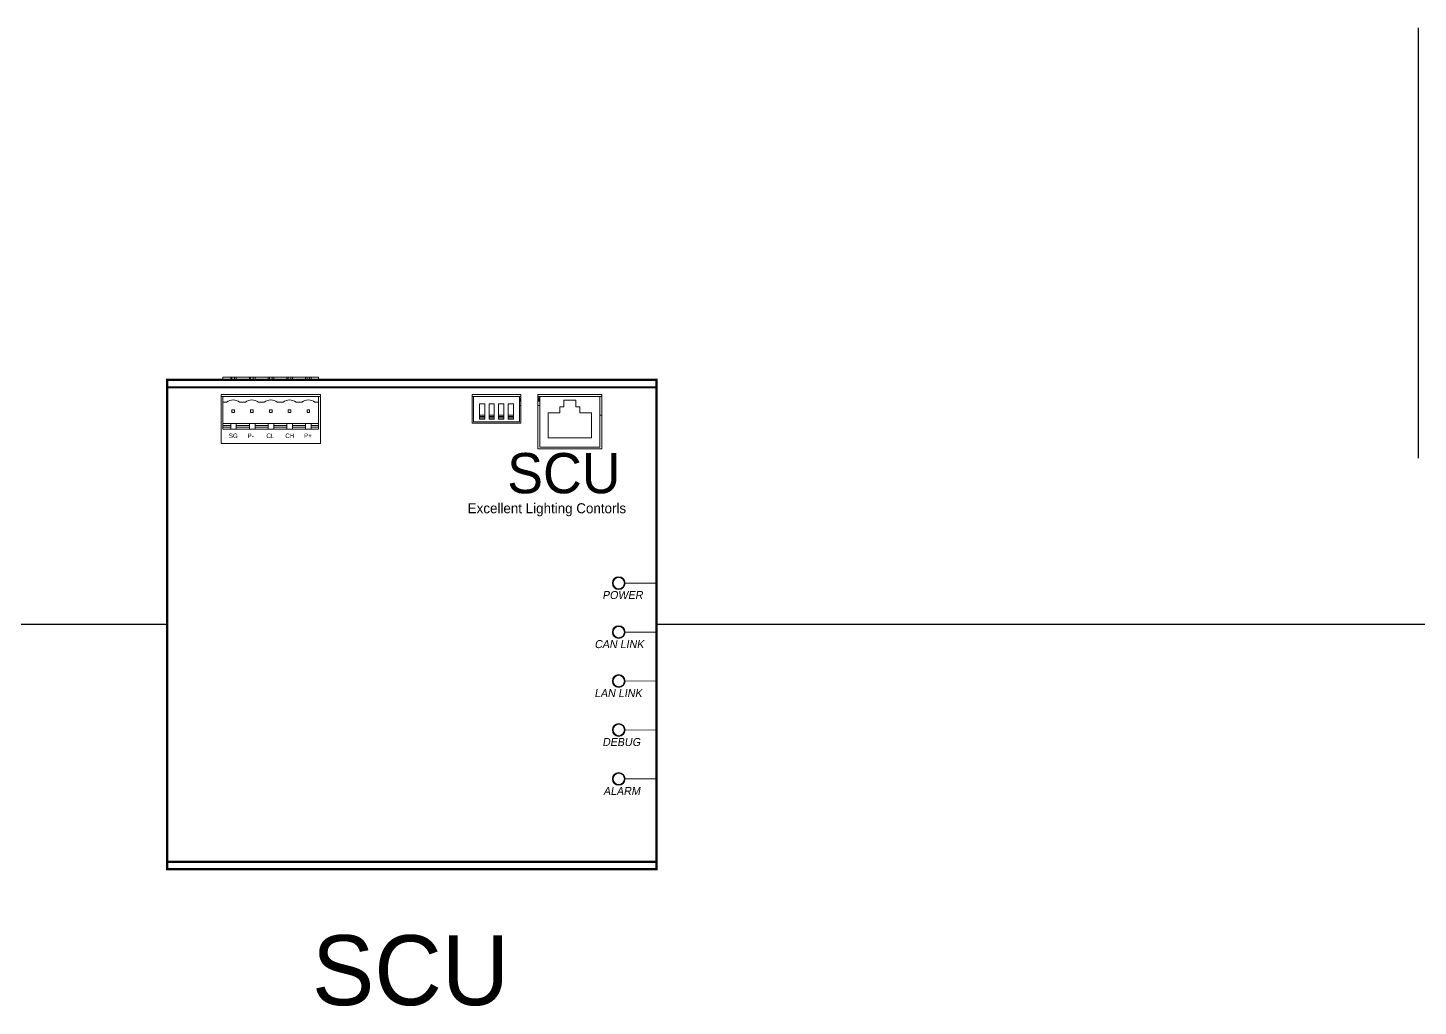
# Model space of a CAD drawing. Header units: millimetres. Extents: x 1282755 to 1285234, y -1758265 to -1757672.
# Drawn here: x 1284829.38 to 1284868.97, y -1758153.46 to -1758125.62 of the extents above; entities that cross this region are included whole.
import ezdxf
from ezdxf.enums import TextEntityAlignment as Align

# ---------------------------------------------------------------- set-up
doc = ezdxf.new("R2010")
doc.units = ezdxf.units.MM
doc.layers.add('D', color=2, linetype='Continuous')
doc.layers.add('MR', color=7, linetype='Continuous')
doc.styles.add('새굴림', font='NGULIM.TTF')
doc.styles.add('스타일1', font='')
doc.styles.add('스타일2', font='')
doc.styles.add('스타일3', font='NGULIM.TTF')
doc.styles.get('스타일1').set_extended_font_data('휴먼고딕')
doc.styles.get('스타일2').set_extended_font_data('SeoulNamsan B')

msp = doc.modelspace()

# ---------------------------------------------------------------- linework, layer by layer
at = {"color": 7, "linetype": 'Continuous', "lineweight": -3}
for p, q in [((1284833.351, -1758135.635), (1284847.279, -1758135.635)), ((1284833.351, -1758135.849), (1284833.351, -1758135.635)), ((1284847.279, -1758135.635), (1284847.279, -1758135.849)), ((1284847.279, -1758135.849), (1284833.351, -1758135.849)), ((1284833.351, -1758135.849), (1284833.351, -1758149.349)), ((1284847.279, -1758149.349), (1284847.279, -1758135.849)), ((1284833.351, -1758149.349), (1284847.279, -1758149.349)), ((1284833.351, -1758149.563), (1284833.351, -1758149.349)), ((1284847.279, -1758149.563), (1284833.351, -1758149.563)), ((1284847.279, -1758149.349), (1284847.279, -1758149.563))]:
    msp.add_line(p, q, dxfattribs=at)
at = {"color": 7, "linetype": 'Continuous', "lineweight": 15}
for p, q in [((1284834.937, -1758135.56), (1284835.158, -1758135.56)), ((1284834.937, -1758135.635), (1284834.937, -1758135.56)), ((1284835.158, -1758135.56), (1284835.158, -1758135.635)), ((1284835.188, -1758135.56), (1284835.158, -1758135.56)), ((1284835.188, -1758135.56), (1284835.188, -1758135.635)), ((1284835.188, -1758135.56), (1284835.263, -1758135.56)), ((1284835.263, -1758135.56), (1284835.263, -1758135.635)), ((1284835.318, -1758135.56), (1284835.263, -1758135.56)), ((1284835.318, -1758135.56), (1284835.69, -1758135.56)), ((1284835.318, -1758135.635), (1284835.318, -1758135.56)), ((1284835.69, -1758135.56), (1284835.69, -1758135.635)), ((1284835.724, -1758135.56), (1284835.69, -1758135.56)), ((1284835.724, -1758135.56), (1284835.799, -1758135.56)), ((1284835.724, -1758135.56), (1284835.724, -1758135.635)), ((1284835.799, -1758135.56), (1284835.799, -1758135.635)), ((1284835.851, -1758135.56), (1284835.799, -1758135.56)), ((1284835.851, -1758135.56), (1284836.223, -1758135.56)), ((1284835.851, -1758135.635), (1284835.851, -1758135.56)), ((1284836.223, -1758135.56), (1284836.223, -1758135.635)), ((1284836.26, -1758135.56), (1284836.223, -1758135.56)), ((1284836.26, -1758135.56), (1284836.26, -1758135.635)), ((1284836.26, -1758135.56), (1284836.335, -1758135.56)), ((1284836.335, -1758135.56), (1284836.335, -1758135.635)), ((1284836.384, -1758135.56), (1284836.335, -1758135.56)), ((1284836.384, -1758135.56), (1284836.756, -1758135.56)), ((1284836.384, -1758135.635), (1284836.384, -1758135.56)), ((1284836.756, -1758135.56), (1284836.756, -1758135.635)), ((1284836.795, -1758135.56), (1284836.756, -1758135.56)), ((1284836.795, -1758135.56), (1284836.87, -1758135.56)), ((1284836.795, -1758135.56), (1284836.795, -1758135.635)), ((1284836.87, -1758135.56), (1284836.87, -1758135.635)), ((1284836.916, -1758135.56), (1284836.87, -1758135.56)), ((1284836.916, -1758135.56), (1284837.288, -1758135.56)), ((1284836.916, -1758135.635), (1284836.916, -1758135.56)), ((1284837.288, -1758135.56), (1284837.288, -1758135.635)), ((1284837.331, -1758135.56), (1284837.288, -1758135.56)), ((1284837.331, -1758135.56), (1284837.406, -1758135.56)), ((1284837.331, -1758135.56), (1284837.331, -1758135.635)), ((1284837.406, -1758135.56), (1284837.406, -1758135.635)), ((1284837.449, -1758135.56), (1284837.406, -1758135.56)), ((1284837.449, -1758135.56), (1284837.658, -1758135.56)), ((1284837.449, -1758135.635), (1284837.449, -1758135.56)), ((1284837.658, -1758135.56), (1284837.658, -1758135.635)), ((1284834.883, -1758136.053), (1284837.711, -1758136.053)), ((1284834.883, -1758136.053), (1284834.883, -1758137.446)), ((1284834.883, -1758136.107), (1284834.937, -1758136.107)), ((1284834.937, -1758136.107), (1284834.937, -1758136.268)), ((1284837.658, -1758136.107), (1284834.937, -1758136.107)), ((1284837.658, -1758136.107), (1284837.711, -1758136.107)), ((1284837.658, -1758136.268), (1284837.658, -1758136.107)), ((1284837.711, -1758137.446), (1284837.711, -1758136.053)), ((1284842.029, -1758136.053), (1284842.029, -1758136.867)), ((1284843.422, -1758136.053), (1284842.029, -1758136.053)), ((1284842.029, -1758136.107), (1284843.422, -1758136.107)), ((1284842.072, -1758136.83), (1284842.072, -1758136.107)), ((1284842.072, -1758136.107), (1284843.379, -1758136.107)), ((1284843.379, -1758136.83), (1284843.379, -1758136.107)), ((1284843.379, -1758136.11), (1284843.422, -1758136.11)), ((1284843.395, -1758136.227), (1284843.395, -1758136.177)), ((1284843.422, -1758136.166), (1284843.406, -1758136.166)), ((1284843.422, -1758136.867), (1284843.422, -1758136.053)), ((1284845.725, -1758136.053), (1284843.904, -1758136.053)), ((1284843.904, -1758136.053), (1284843.904, -1758137.596)), ((1284843.904, -1758136.107), (1284843.958, -1758136.107)), ((1284843.904, -1758136.11), (1284843.958, -1758136.11)), ((1284843.942, -1758136.146), (1284843.904, -1758136.146)), ((1284843.936, -1758136.15), (1284843.904, -1758136.15)), ((1284843.936, -1758136.182), (1284843.904, -1758136.182)), ((1284843.904, -1758136.198), (1284843.936, -1758136.198)), ((1284843.904, -1758136.21), (1284843.942, -1758136.21)), ((1284843.936, -1758136.182), (1284843.936, -1758136.15)), ((1284843.936, -1758136.198), (1284843.936, -1758136.182)), ((1284843.952, -1758136.199), (1284843.952, -1758136.156)), ((1284843.958, -1758136.107), (1284843.958, -1758137.553)), ((1284845.672, -1758136.107), (1284843.958, -1758136.107)), ((1284844.981, -1758136.214), (1284844.648, -1758136.214)), ((1284844.648, -1758136.214), (1284844.648, -1758136.402)), ((1284844.981, -1758136.402), (1284844.981, -1758136.214)), ((1284845.672, -1758136.107), (1284845.725, -1758136.107)), ((1284845.672, -1758137.553), (1284845.672, -1758136.107)), ((1284845.725, -1758137.596), (1284845.725, -1758136.053)), ((1284835.04, -1758136.268), (1284834.937, -1758136.268)), ((1284834.937, -1758136.268), (1284834.937, -1758136.878)), ((1284835.263, -1758136.493), (1284835.188, -1758136.493)), ((1284835.188, -1758136.493), (1284835.188, -1758136.568)), ((1284835.188, -1758136.568), (1284835.263, -1758136.568)), ((1284835.263, -1758136.568), (1284835.263, -1758136.493)), ((1284835.576, -1758136.268), (1284835.411, -1758136.268)), ((1284835.724, -1758136.493), (1284835.724, -1758136.568)), ((1284835.799, -1758136.493), (1284835.724, -1758136.493)), ((1284835.724, -1758136.568), (1284835.799, -1758136.568)), ((1284835.799, -1758136.568), (1284835.799, -1758136.493)), ((1284836.112, -1758136.268), (1284835.947, -1758136.268)), ((1284836.26, -1758136.493), (1284836.26, -1758136.568)), ((1284836.335, -1758136.493), (1284836.26, -1758136.493)), ((1284836.26, -1758136.568), (1284836.335, -1758136.568)), ((1284836.335, -1758136.568), (1284836.335, -1758136.493)), ((1284836.647, -1758136.268), (1284836.483, -1758136.268)), ((1284836.795, -1758136.493), (1284836.795, -1758136.568)), ((1284836.87, -1758136.493), (1284836.795, -1758136.493)), ((1284836.795, -1758136.568), (1284836.87, -1758136.568)), ((1284836.87, -1758136.568), (1284836.87, -1758136.493)), ((1284837.183, -1758136.268), (1284837.018, -1758136.268)), ((1284837.331, -1758136.493), (1284837.331, -1758136.568)), ((1284837.406, -1758136.493), (1284837.331, -1758136.493)), ((1284837.331, -1758136.568), (1284837.406, -1758136.568)), ((1284837.406, -1758136.568), (1284837.406, -1758136.493)), ((1284837.658, -1758136.268), (1284837.554, -1758136.268)), ((1284837.658, -1758136.878), (1284837.658, -1758136.268)), ((1284842.392, -1758136.321), (1284842.242, -1758136.321)), ((1284842.242, -1758136.321), (1284842.242, -1758136.643)), ((1284842.392, -1758136.643), (1284842.392, -1758136.321)), ((1284842.664, -1758136.321), (1284842.514, -1758136.321)), ((1284842.514, -1758136.321), (1284842.514, -1758136.643)), ((1284842.664, -1758136.643), (1284842.664, -1758136.321)), ((1284842.937, -1758136.321), (1284842.787, -1758136.321)), ((1284842.787, -1758136.321), (1284842.787, -1758136.643)), ((1284842.937, -1758136.643), (1284842.937, -1758136.321)), ((1284843.209, -1758136.321), (1284843.059, -1758136.321)), ((1284843.059, -1758136.321), (1284843.059, -1758136.643)), ((1284843.209, -1758136.643), (1284843.209, -1758136.321)), ((1284843.395, -1758136.227), (1284843.379, -1758136.227)), ((1284843.395, -1758136.243), (1284843.379, -1758136.243)), ((1284843.379, -1758136.363), (1284843.422, -1758136.363)), ((1284843.395, -1758136.243), (1284843.395, -1758136.227)), ((1284843.395, -1758136.23), (1284843.406, -1758136.23)), ((1284843.406, -1758136.243), (1284843.395, -1758136.243)), ((1284843.406, -1758136.23), (1284843.406, -1758136.243)), ((1284843.422, -1758136.23), (1284843.406, -1758136.23)), ((1284843.422, -1758136.243), (1284843.406, -1758136.243)), ((1284843.958, -1758136.227), (1284843.904, -1758136.227)), ((1284843.958, -1758136.243), (1284843.904, -1758136.243)), ((1284843.904, -1758136.363), (1284843.958, -1758136.363)), ((1284844.531, -1758136.573), (1284844.193, -1758136.573)), ((1284844.193, -1758136.573), (1284844.193, -1758137.285)), ((1284844.648, -1758136.402), (1284844.531, -1758136.402)), ((1284844.531, -1758136.402), (1284844.531, -1758136.573)), ((1284845.098, -1758136.402), (1284844.981, -1758136.402)), ((1284845.098, -1758136.573), (1284845.098, -1758136.402)), ((1284845.436, -1758136.573), (1284845.098, -1758136.573)), ((1284845.436, -1758137.285), (1284845.436, -1758136.573)), ((1284834.937, -1758136.878), (1284835.158, -1758136.878)), ((1284834.937, -1758136.932), (1284834.937, -1758136.878)), ((1284835.158, -1758136.932), (1284834.937, -1758136.932)), ((1284834.937, -1758136.932), (1284834.937, -1758136.983)), ((1284834.937, -1758136.983), (1284834.937, -1758136.985)), ((1284834.937, -1758136.985), (1284835.158, -1758136.985)), ((1284834.937, -1758137.039), (1284834.937, -1758136.985)), ((1284835.158, -1758136.878), (1284835.158, -1758136.932)), ((1284835.318, -1758136.878), (1284835.158, -1758136.878)), ((1284835.158, -1758136.932), (1284835.158, -1758136.985)), ((1284835.158, -1758136.985), (1284835.158, -1758137.039)), ((1284835.318, -1758136.878), (1284835.69, -1758136.878)), ((1284835.318, -1758136.932), (1284835.318, -1758136.878)), ((1284835.69, -1758136.932), (1284835.318, -1758136.932)), ((1284835.318, -1758136.985), (1284835.318, -1758136.932)), ((1284835.318, -1758136.985), (1284835.69, -1758136.985)), ((1284835.318, -1758137.039), (1284835.318, -1758136.985)), ((1284835.69, -1758136.878), (1284835.69, -1758136.932)), ((1284835.851, -1758136.878), (1284835.69, -1758136.878)), ((1284835.69, -1758136.932), (1284835.69, -1758136.985)), ((1284835.69, -1758136.985), (1284835.69, -1758137.039)), ((1284835.851, -1758136.878), (1284836.223, -1758136.878)), ((1284835.851, -1758136.932), (1284835.851, -1758136.878)), ((1284836.223, -1758136.932), (1284835.851, -1758136.932)), ((1284835.851, -1758136.985), (1284835.851, -1758136.932)), ((1284835.851, -1758136.985), (1284836.223, -1758136.985)), ((1284835.851, -1758137.039), (1284835.851, -1758136.985)), ((1284836.223, -1758136.878), (1284836.223, -1758136.932)), ((1284836.384, -1758136.878), (1284836.223, -1758136.878)), ((1284836.223, -1758136.932), (1284836.223, -1758136.985)), ((1284836.223, -1758136.985), (1284836.223, -1758137.039)), ((1284836.384, -1758136.878), (1284836.756, -1758136.878)), ((1284836.384, -1758136.932), (1284836.384, -1758136.878)), ((1284836.756, -1758136.932), (1284836.384, -1758136.932)), ((1284836.384, -1758136.985), (1284836.384, -1758136.932)), ((1284836.384, -1758136.985), (1284836.756, -1758136.985)), ((1284836.384, -1758137.039), (1284836.384, -1758136.985)), ((1284836.756, -1758136.878), (1284836.756, -1758136.932)), ((1284836.916, -1758136.878), (1284836.756, -1758136.878)), ((1284836.756, -1758136.932), (1284836.756, -1758136.985)), ((1284836.756, -1758136.985), (1284836.756, -1758137.039)), ((1284836.916, -1758136.878), (1284837.288, -1758136.878)), ((1284836.916, -1758136.932), (1284836.916, -1758136.878)), ((1284837.288, -1758136.932), (1284836.916, -1758136.932)), ((1284836.916, -1758136.985), (1284836.916, -1758136.932)), ((1284836.916, -1758136.985), (1284837.288, -1758136.985)), ((1284836.916, -1758137.039), (1284836.916, -1758136.985)), ((1284837.288, -1758136.878), (1284837.288, -1758136.932)), ((1284837.449, -1758136.878), (1284837.288, -1758136.878)), ((1284837.288, -1758136.932), (1284837.288, -1758136.985)), ((1284837.288, -1758136.985), (1284837.288, -1758137.039)), ((1284837.449, -1758136.878), (1284837.658, -1758136.878)), ((1284837.449, -1758136.932), (1284837.449, -1758136.878)), ((1284837.658, -1758136.932), (1284837.449, -1758136.932)), ((1284837.449, -1758136.985), (1284837.449, -1758136.932)), ((1284837.449, -1758136.985), (1284837.658, -1758136.985)), ((1284837.449, -1758137.039), (1284837.449, -1758136.985)), ((1284837.658, -1758136.878), (1284837.658, -1758136.932)), ((1284837.658, -1758136.983), (1284837.658, -1758136.932)), ((1284837.658, -1758136.985), (1284837.658, -1758136.983)), ((1284837.658, -1758136.985), (1284837.658, -1758137.039)), ((1284842.029, -1758136.867), (1284843.422, -1758136.867)), ((1284842.072, -1758136.83), (1284843.379, -1758136.83)), ((1284842.242, -1758136.643), (1284842.392, -1758136.643)), ((1284842.242, -1758136.675), (1284842.242, -1758136.643)), ((1284842.242, -1758136.675), (1284842.242, -1758136.718)), ((1284842.392, -1758136.675), (1284842.242, -1758136.675)), ((1284842.242, -1758136.718), (1284842.392, -1758136.718)), ((1284842.242, -1758136.75), (1284842.242, -1758136.718)), ((1284842.392, -1758136.75), (1284842.242, -1758136.75)), ((1284842.392, -1758136.643), (1284842.392, -1758136.675)), ((1284842.392, -1758136.718), (1284842.392, -1758136.675)), ((1284842.392, -1758136.718), (1284842.392, -1758136.75)), ((1284842.514, -1758136.675), (1284842.514, -1758136.643)), ((1284842.514, -1758136.643), (1284842.664, -1758136.643)), ((1284842.664, -1758136.675), (1284842.514, -1758136.675)), ((1284842.514, -1758136.675), (1284842.514, -1758136.718)), ((1284842.514, -1758136.718), (1284842.664, -1758136.718)), ((1284842.514, -1758136.75), (1284842.514, -1758136.718)), ((1284842.664, -1758136.75), (1284842.514, -1758136.75)), ((1284842.664, -1758136.643), (1284842.664, -1758136.675)), ((1284842.664, -1758136.718), (1284842.664, -1758136.675)), ((1284842.664, -1758136.718), (1284842.664, -1758136.75)), ((1284842.787, -1758136.675), (1284842.787, -1758136.643)), ((1284842.787, -1758136.643), (1284842.937, -1758136.643)), ((1284842.937, -1758136.675), (1284842.787, -1758136.675)), ((1284842.787, -1758136.675), (1284842.787, -1758136.718)), ((1284842.787, -1758136.718), (1284842.937, -1758136.718)), ((1284842.787, -1758136.75), (1284842.787, -1758136.718)), ((1284842.937, -1758136.75), (1284842.787, -1758136.75)), ((1284842.937, -1758136.643), (1284842.937, -1758136.675)), ((1284842.937, -1758136.718), (1284842.937, -1758136.675)), ((1284842.937, -1758136.718), (1284842.937, -1758136.75)), ((1284843.059, -1758136.675), (1284843.059, -1758136.643)), ((1284843.059, -1758136.643), (1284843.209, -1758136.643)), ((1284843.209, -1758136.675), (1284843.059, -1758136.675)), ((1284843.059, -1758136.675), (1284843.059, -1758136.718)), ((1284843.059, -1758136.718), (1284843.209, -1758136.718)), ((1284843.059, -1758136.75), (1284843.059, -1758136.718)), ((1284843.209, -1758136.75), (1284843.059, -1758136.75)), ((1284843.209, -1758136.643), (1284843.209, -1758136.675)), ((1284843.209, -1758136.718), (1284843.209, -1758136.675)), ((1284843.209, -1758136.718), (1284843.209, -1758136.75)), ((1284845.725, -1758136.643), (1284845.672, -1758136.643)), ((1284835.158, -1758137.039), (1284834.937, -1758137.039)), ((1284835.158, -1758137.039), (1284835.318, -1758137.039)), ((1284835.69, -1758137.039), (1284835.318, -1758137.039)), ((1284835.69, -1758137.039), (1284835.851, -1758137.039)), ((1284836.223, -1758137.039), (1284835.851, -1758137.039)), ((1284836.223, -1758137.039), (1284836.384, -1758137.039)), ((1284836.756, -1758137.039), (1284836.384, -1758137.039)), ((1284836.756, -1758137.039), (1284836.916, -1758137.039)), ((1284837.288, -1758137.039), (1284836.916, -1758137.039)), ((1284837.288, -1758137.039), (1284837.449, -1758137.039)), ((1284837.658, -1758137.039), (1284837.449, -1758137.039)), ((1284844.193, -1758137.285), (1284845.436, -1758137.285)), ((1284834.883, -1758137.446), (1284837.711, -1758137.446)), ((1284843.904, -1758137.596), (1284845.725, -1758137.596)), ((1284843.958, -1758137.553), (1284845.672, -1758137.553))]:
    msp.add_line(p, q, dxfattribs=at)
at = {"const_width": 0.0643}
msp.add_lwpolyline([(1284833.351, -1758135.849), (1284847.279, -1758135.849), (1284847.279, -1758149.349), (1284833.351, -1758149.349), (1284833.351, -1758135.635), (1284847.279, -1758135.635), (1284847.279, -1758149.563), (1284833.351, -1758149.563), (1284833.351, -1758149.349)], dxfattribs=at)
at = {"color": 12, "const_width": 0.0268}
for points in [[(1284846.39, -1758141.42), (1284847.279, -1758141.42)], [(1284846.39, -1758142.813), (1284847.279, -1758142.813)], [(1284846.39, -1758144.206), (1284847.279, -1758144.206)], [(1284846.39, -1758145.599), (1284847.279, -1758145.599)], [(1284846.39, -1758146.992), (1284847.279, -1758146.992)]]:
    msp.add_lwpolyline(points, dxfattribs=at)
at = {"color": 7, "linetype": 'Continuous', "lineweight": 15}
for centre, radius in [((1284846.208, -1758141.42), 0.182), ((1284846.208, -1758141.42), 0.161), ((1284846.208, -1758142.813), 0.182), ((1284846.208, -1758142.813), 0.161), ((1284846.208, -1758144.206), 0.182), ((1284846.208, -1758144.206), 0.161), ((1284846.208, -1758145.599), 0.182), ((1284846.208, -1758145.599), 0.161), ((1284846.208, -1758146.992), 0.182), ((1284846.208, -1758146.992), 0.161)]:
    msp.add_circle(centre, radius, dxfattribs=at)
for centre in [(1284835.226, -1758136.53), (1284835.761, -1758136.53), (1284836.297, -1758136.53), (1284836.833, -1758136.53), (1284837.369, -1758136.53)]:
    msp.add_arc(centre, 0.321, 54.7525, 125.2475, dxfattribs=at)
for points, knots in [([(1284843.406, -1758136.166), (1284843.404, -1758136.166), (1284843.402, -1758136.166), (1284843.398, -1758136.169), (1284843.396, -1758136.172), (1284843.395, -1758136.175), (1284843.395, -1758136.177)], [0, 0, 0, 0, 0.249997, 0.500003, 0.749999, 1, 1, 1, 1]), ([(1284843.952, -1758136.156), (1284843.952, -1758136.155), (1284843.952, -1758136.152), (1284843.949, -1758136.148), (1284843.946, -1758136.146), (1284843.943, -1758136.146), (1284843.942, -1758136.146)], [0, 0, 0, 0, 0.2500068, 0.5000038, 0.7499909, 1, 1, 1, 1]), ([(1284843.942, -1758136.21), (1284843.943, -1758136.21), (1284843.946, -1758136.209), (1284843.949, -1758136.207), (1284843.952, -1758136.203), (1284843.952, -1758136.201), (1284843.952, -1758136.199)], [0, 0, 0, 0, 0.25001, 0.499997, 0.749994, 1, 1, 1, 1])]:
    msp.add_open_spline(points, degree=3, knots=knots, dxfattribs=at)
at = {"layer": 'D', "color": 1}
for p, q in [((1284833.351, -1758142.599), (1284782.549, -1758142.599)), ((1284874.872, -1758142.599), (1284847.279, -1758142.599))]:
    msp.add_line(p, q, dxfattribs=at)
at = {"layer": 'MR', "color": 1}
msp.add_line((1284868.972, -1758125.618), (1284868.972, -1758137.862), dxfattribs=at)

# ---------------------------------------------------------------- texts
at = {"color": 8}
for s, height, style, p in [('SG', 0.1282, '스타일1', (1284835.104, -1758137.291)), ('P-', 0.1282, '스타일1', (1284835.639, -1758137.291)), ('CL', 0.1282, '스타일1', (1284836.175, -1758137.291)), ('CH', 0.1282, '스타일1', (1284836.711, -1758137.291)), ('P+', 0.1282, '스타일1', (1284837.246, -1758137.291)), ('SCU', 1.1444, '스타일3', (1284843.03, -1758138.863)), ('Excellent Lighting Contorls', 0.28486, '스타일3', (1284841.907, -1758139.432))]:
    msp.add_text(s, height=height, dxfattribs=dict(at, style=style)).set_placement(p)
at = {"color": 8, "style": '스타일2', "oblique": 10}
for s, p in [('POWER', (1284845.739, -1758141.873)), ('CAN LINK', (1284845.514, -1758143.27)), ('LAN LINK', (1284845.514, -1758144.663)), ('DEBUG', (1284845.739, -1758146.056)), ('ALARM', (1284845.767, -1758147.449))]:
    msp.add_text(s, height=0.2279, dxfattribs=at).set_placement(p)
at = {"color": 7, "style": '새굴림'}
msp.add_text('SCU', height=1.9907, dxfattribs=at).set_placement((1284840.281, -1758153.43), align=Align.CENTER)

doc.saveas('drawing.dxf')
